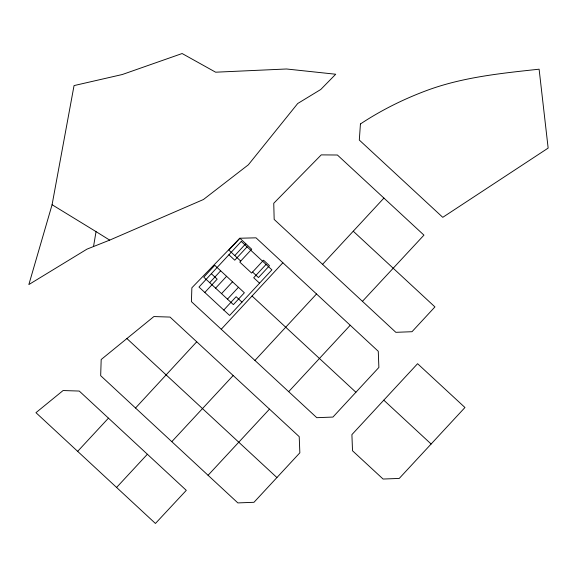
<?xml version="1.0" encoding="UTF-8"?>
<svg xmlns="http://www.w3.org/2000/svg" width="577" height="577" viewBox="0 0 577 577"><rect width="100%" height="100%" fill="white"/><g stroke="black" fill="none" stroke-linecap="round" stroke-linejoin="round"><path stroke-width="0.87" d="M93.524 246.552L96.042 231.622L52.081 204.727L74.044 85.584L122.317 74.512L182.123 53.531L215.625 72.197L286.509 68.988L335.699 74.238L320.776 89.478L297.71 103.514L248.341 164.813L203.457 199.505L109.68 240.119L86.99 249.134L28.85 284.562L52.081 204.727M135.53 408.018L100.672 375.677L101.184 359.521L153.886 316.557L170.035 317.076L299.211 436.652L299.852 452.808L253.974 502.3L237.854 502.913L135.53 408.018L196.728 341.786M209.689 282.665L220.674 270.815M234.796 255.575L245.78 243.732M204.821 292.474L217.176 279.145L211.333 273.722M247.107 246.855L234.752 260.184L228.903 254.767M215.618 288.154L226.595 276.304M221.539 293.643L232.524 281.8M77.664 451.351L108.454 418.137L79.251 391.055L63.095 390.542L35.954 412.678L155.437 523.469L186.292 490.349L108.454 418.137M227.461 299.138L238.445 287.288M223.782 310.044L236.137 296.715L241.979 302.132M266.062 264.425L253.707 277.753L259.549 283.177M221.251 329.251L282.86 262.766M322.572 264.338L383.921 198.077M116.597 487.435L147.359 454.258M171.816 441.65L233.166 375.519M254.947 360.43L316.528 293.974M362.435 301.338L423.951 235.135L337.401 155.011L321.245 154.881L273.75 203.277L274.169 219.433L395.844 332.323L412 331.71L434.943 306.921L353.261 231.226M208.066 475.289L269.488 409.122M288.673 391.668L350.225 325.248M383.792 400.171L351.905 434.618L352.518 450.774L383.085 479.04L399.241 478.427L464.954 407.506L417.589 363.698L383.792 400.171L431.127 444.016M96.042 231.622L109.68 240.119M252.041 296.008L355.908 392.259M276.917 477.554L126.904 338.555M240.717 261.071L228.874 250.086L239.852 238.236L256.022 237.825L378.267 351.292L378.88 367.448L332.936 417.063L316.787 417.683L191.427 301.656L191.867 287.8L239.859 238.243L251.702 249.221L239.772 262.088L251.622 273.072L263.552 260.205L269.473 265.694L258.489 277.544L252.567 272.048M360.437 123.961L359.305 140.052L442.761 217.334L548.15 148.094L539.106 69.197C500.814 73.337 461.932 77.21 425.631 90.906C402.768 99.496 380.813 110.481 360.437 123.961M214.752 265.326L203.768 277.169L233.389 304.627L244.367 292.777L214.752 265.326M241.258 241.438L198.978 287.058L229.624 315.46L271.904 269.841L241.258 241.438"/></g></svg>
